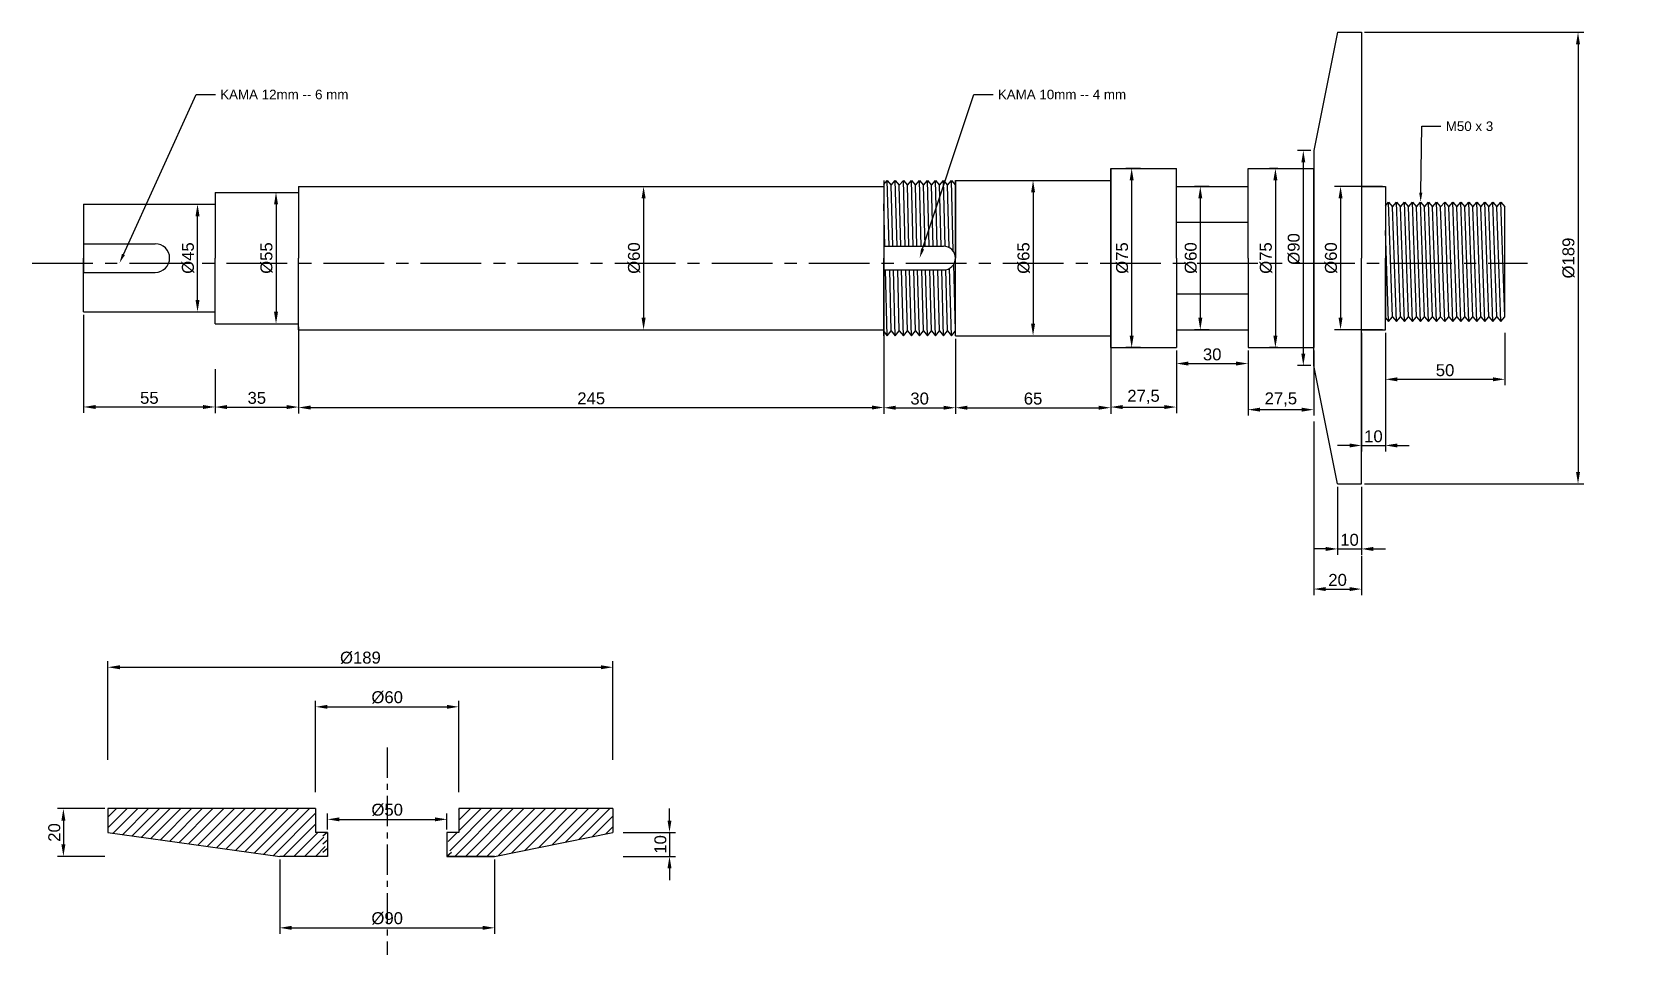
# Model space of a CAD drawing. Header units: millimetres. Extents: x 14235 to 14911, y 1452 to 1838.
import ezdxf
from ezdxf import colors
from ezdxf.entities.mleader import LeaderData, LeaderLine
from ezdxf.math import Vec2, Vec3

# ---------------------------------------------------------------- set-up
doc = ezdxf.new("R2010")
doc.units = ezdxf.units.MM
doc.linetypes.add('CENTERX2', pattern=[101.6, 63.5, -12.7, 12.7, -12.7])
doc.layers.add('merkez', color=1, linetype='CENTERX2')
doc.layers.add('ölçü', color=2, linetype='Continuous')
doc.styles.get("Standard").update_dxf_attribs({"font": 'arial.ttf'})
doc.dimstyles.new('ISO-25', dxfattribs={"dimscale": 2, "dimtxt": 2.5, "dimasz": 2.5, "dimexe": 1.25, "dimexo": 0.625, "dimtad": 1, "dimtxsty": 'Standard', "dimcen": 2.5, "dimadec": 0, "dimazin": 0, "dimtfac": 1, "dimtmove": 0, "dimatfit": 3, "dimfxl": 1, "dimarcsym": 0})

# ---------------------------------------------------------------- blocks, each defined once
blk = doc.blocks.new('*D1')
at = {"layer": 'Defpoints', "color": 0, "transparency": 16777216}
for p in [(14478.41, 1572.19), (14267.01, 1532.12), (14478.41, 1532.12)]:
    blk.add_point(p, dxfattribs=at)
at = {"layer": 'ölçü', "color": 0, "lineweight": -2, "transparency": 16777216}
for p, q in [((14267.01, 1533.37), (14267.01, 1574.69)), ((14478.41, 1533.37), (14478.41, 1574.69)), ((14272.01, 1572.19), (14473.41, 1572.19))]:
    blk.add_line(p, q, dxfattribs=at)
at = {"layer": 'ölçü', "color": 0, "transparency": 16777216}
for points in [[(14272.01, 1573.02), (14272.01, 1571.35), (14267.01, 1572.19)], [(14473.41, 1573.02), (14473.41, 1571.35), (14478.41, 1572.19)]]:
    blk.add_solid(points, dxfattribs=at)
at = {"layer": 'ölçü', "color": 0, "transparency": 16777216, "insert": (14372.71, 1576.13), "char_height": 5, "attachment_point": 5}
blk.add_mtext('%%C189', dxfattribs=at)
blk = doc.blocks.new('*D2')
at = {"layer": 'Defpoints', "color": 0, "transparency": 16777216}
for p in [(14413.91, 1555.62), (14353.91, 1518.59), (14413.91, 1518.59)]:
    blk.add_point(p, dxfattribs=at)
at = {"layer": 'ölçü', "color": 0, "lineweight": -2, "transparency": 16777216}
for p, q in [((14353.91, 1519.84), (14353.91, 1558.12)), ((14358.91, 1555.62), (14408.91, 1555.62)), ((14413.91, 1519.84), (14413.91, 1558.12))]:
    blk.add_line(p, q, dxfattribs=at)
at = {"layer": 'ölçü', "color": 0, "transparency": 16777216}
for points in [[(14358.91, 1556.45), (14358.91, 1554.79), (14353.91, 1555.62)], [(14408.91, 1556.45), (14408.91, 1554.79), (14413.91, 1555.62)]]:
    blk.add_solid(points, dxfattribs=at)
at = {"layer": 'ölçü', "color": 0, "transparency": 16777216, "insert": (14383.91, 1559.56), "char_height": 5, "attachment_point": 5}
blk.add_mtext('%%C60', dxfattribs=at)
blk = doc.blocks.new('*D4')
at = {"layer": 'Defpoints', "color": 0, "transparency": 16777216}
for p in [(14338.91, 1493.03), (14428.91, 1493.03), (14428.91, 1463.11)]:
    blk.add_point(p, dxfattribs=at)
at = {"layer": 'ölçü', "color": 0, "lineweight": -2, "transparency": 16777216}
for p, q in [((14338.91, 1491.78), (14338.91, 1460.61)), ((14428.91, 1491.78), (14428.91, 1460.61)), ((14343.91, 1463.11), (14423.91, 1463.11))]:
    blk.add_line(p, q, dxfattribs=at)
at = {"layer": 'ölçü', "color": 0, "transparency": 16777216}
for points in [[(14343.91, 1463.95), (14343.91, 1462.28), (14338.91, 1463.11)], [(14423.91, 1463.95), (14423.91, 1462.28), (14428.91, 1463.11)]]:
    blk.add_solid(points, dxfattribs=at)
at = {"layer": 'ölçü', "color": 0, "transparency": 16777216, "insert": (14383.91, 1467.06), "char_height": 5, "attachment_point": 5}
blk.add_mtext('%%C90', dxfattribs=at)
blk = doc.blocks.new('*D5')
at = {"layer": 'Defpoints', "color": 0, "transparency": 16777216}
for p in [(14284.33, 1765.96), (14304.51, 1765.96), (14284.33, 1720.96)]:
    blk.add_point(p, dxfattribs=at)
at = {"layer": 'ölçü', "color": 0, "lineweight": -2, "transparency": 16777216}
for p, q in [((14285.58, 1765.96), (14307.01, 1765.96)), ((14304.51, 1725.96), (14304.51, 1760.96)), ((14285.58, 1720.96), (14307.01, 1720.96))]:
    blk.add_line(p, q, dxfattribs=at)
at = {"layer": 'ölçü', "color": 0, "transparency": 16777216}
for points in [[(14303.67, 1760.96), (14305.34, 1760.96), (14304.51, 1765.96)], [(14303.67, 1725.96), (14305.34, 1725.96), (14304.51, 1720.96)]]:
    blk.add_solid(points, dxfattribs=at)
at = {"layer": 'ölçü', "color": 0, "transparency": 16777216, "insert": (14300.56, 1743.46), "char_height": 5, "attachment_point": 5, "rotation": 90}
blk.add_mtext('%%C45', dxfattribs=at)
blk = doc.blocks.new('*D6')
at = {"layer": 'Defpoints', "color": 0, "transparency": 16777216}
for p in [(14329.33, 1770.96), (14329.33, 1715.96), (14337.37, 1715.96)]:
    blk.add_point(p, dxfattribs=at)
at = {"layer": 'ölçü', "color": 0, "lineweight": -2, "transparency": 16777216}
for p, q in [((14330.58, 1770.96), (14339.87, 1770.96)), ((14337.37, 1765.96), (14337.37, 1720.96)), ((14330.58, 1715.96), (14339.87, 1715.96))]:
    blk.add_line(p, q, dxfattribs=at)
at = {"layer": 'ölçü', "color": 0, "transparency": 16777216}
for points in [[(14336.54, 1765.96), (14338.2, 1765.96), (14337.37, 1770.96)], [(14336.54, 1720.96), (14338.2, 1720.96), (14337.37, 1715.96)]]:
    blk.add_solid(points, dxfattribs=at)
at = {"layer": 'ölçü', "color": 0, "transparency": 16777216, "insert": (14333.43, 1743.46), "char_height": 5, "attachment_point": 5, "rotation": 90}
blk.add_mtext('%%C55', dxfattribs=at)
blk = doc.blocks.new('*D7')
at = {"layer": 'Defpoints', "color": 0, "transparency": 16777216}
for p in [(14469.33, 1773.46), (14469.33, 1713.46), (14491.26, 1713.46)]:
    blk.add_point(p, dxfattribs=at)
at = {"layer": 'ölçü', "color": 0, "lineweight": -2, "transparency": 16777216}
for p, q in [((14470.58, 1773.46), (14493.76, 1773.46)), ((14491.26, 1768.46), (14491.26, 1718.46)), ((14470.58, 1713.46), (14493.76, 1713.46))]:
    blk.add_line(p, q, dxfattribs=at)
at = {"layer": 'ölçü', "color": 0, "transparency": 16777216}
for points in [[(14490.43, 1768.46), (14492.1, 1768.46), (14491.26, 1773.46)], [(14490.43, 1718.46), (14492.1, 1718.46), (14491.26, 1713.46)]]:
    blk.add_solid(points, dxfattribs=at)
at = {"layer": 'ölçü', "color": 0, "transparency": 16777216, "insert": (14487.32, 1743.46), "char_height": 5, "attachment_point": 5, "rotation": 90}
blk.add_mtext('%%C60', dxfattribs=at)
blk = doc.blocks.new('*D8')
at = {"layer": 'Defpoints', "color": 0, "transparency": 16777216}
for p in [(14654.33, 1775.96), (14654.33, 1710.96), (14654.33, 1710.96)]:
    blk.add_point(p, dxfattribs=at)
at = {"layer": 'ölçü', "color": 0, "lineweight": -2, "transparency": 16777216}
for p, q in [((14654.33, 1770.96), (14654.33, 1715.96)), ((14655.58, 1775.96), (14656.83, 1775.96)), ((14655.58, 1710.96), (14656.83, 1710.96))]:
    blk.add_line(p, q, dxfattribs=at)
at = {"layer": 'ölçü', "color": 0, "transparency": 16777216}
for points in [[(14653.5, 1770.96), (14655.16, 1770.96), (14654.33, 1775.96)], [(14653.5, 1715.96), (14655.16, 1715.96), (14654.33, 1710.96)]]:
    blk.add_solid(points, dxfattribs=at)
at = {"layer": 'ölçü', "color": 0, "transparency": 16777216, "insert": (14650.39, 1743.46), "char_height": 5, "attachment_point": 5, "rotation": 90}
blk.add_mtext('%%C65', dxfattribs=at)
blk = doc.blocks.new('*D9')
at = {"layer": 'Defpoints', "color": 0, "transparency": 16777216}
for p in [(14700.58, 1780.96), (14695.61, 1705.96), (14700.58, 1705.96)]:
    blk.add_point(p, dxfattribs=at)
at = {"layer": 'ölçü', "color": 0, "lineweight": -2, "transparency": 16777216}
for p, q in [((14699.33, 1780.96), (14693.11, 1780.96)), ((14695.61, 1775.96), (14695.61, 1710.96)), ((14699.33, 1705.96), (14693.11, 1705.96))]:
    blk.add_line(p, q, dxfattribs=at)
at = {"layer": 'ölçü', "color": 0, "transparency": 16777216}
for points in [[(14694.78, 1775.96), (14696.45, 1775.96), (14695.61, 1780.96)], [(14694.78, 1710.96), (14696.45, 1710.96), (14695.61, 1705.96)]]:
    blk.add_solid(points, dxfattribs=at)
at = {"layer": 'ölçü', "color": 0, "transparency": 16777216, "insert": (14691.67, 1743.46), "char_height": 5, "attachment_point": 5, "rotation": 90}
blk.add_mtext('%%C75', dxfattribs=at)
blk = doc.blocks.new('*D10')
at = {"layer": 'Defpoints', "color": 0, "transparency": 16777216}
for p in [(14729.33, 1773.46), (14724.35, 1713.46), (14729.33, 1713.46)]:
    blk.add_point(p, dxfattribs=at)
at = {"layer": 'ölçü', "color": 0, "lineweight": -2, "transparency": 16777216}
for p, q in [((14728.08, 1773.46), (14721.85, 1773.46)), ((14724.35, 1768.46), (14724.35, 1718.46)), ((14728.08, 1713.46), (14721.85, 1713.46))]:
    blk.add_line(p, q, dxfattribs=at)
at = {"layer": 'ölçü', "color": 0, "transparency": 16777216}
for points in [[(14723.52, 1768.46), (14725.18, 1768.46), (14724.35, 1773.46)], [(14723.52, 1718.46), (14725.18, 1718.46), (14724.35, 1713.46)]]:
    blk.add_solid(points, dxfattribs=at)
at = {"layer": 'ölçü', "color": 0, "transparency": 16777216, "insert": (14720.41, 1743.46), "char_height": 5, "attachment_point": 5, "rotation": 90}
blk.add_mtext('%%C60', dxfattribs=at)
blk = doc.blocks.new('*D11')
at = {"layer": 'Defpoints', "color": 0, "transparency": 16777216}
for p in [(14758.08, 1780.96), (14755.79, 1705.96), (14758.08, 1705.96)]:
    blk.add_point(p, dxfattribs=at)
at = {"layer": 'ölçü', "color": 0, "lineweight": -2, "transparency": 16777216}
for p, q in [((14756.83, 1780.96), (14753.29, 1780.96)), ((14755.79, 1775.96), (14755.79, 1710.96)), ((14756.83, 1705.96), (14753.29, 1705.96))]:
    blk.add_line(p, q, dxfattribs=at)
at = {"layer": 'ölçü', "color": 0, "transparency": 16777216}
for points in [[(14754.95, 1775.96), (14756.62, 1775.96), (14755.79, 1780.96)], [(14754.95, 1710.96), (14756.62, 1710.96), (14755.79, 1705.96)]]:
    blk.add_solid(points, dxfattribs=at)
at = {"layer": 'ölçü', "color": 0, "transparency": 16777216, "insert": (14751.85, 1743.46), "char_height": 5, "attachment_point": 5, "rotation": 90}
blk.add_mtext('%%C75', dxfattribs=at)
blk = doc.blocks.new('*D12')
at = {"layer": 'Defpoints', "color": 0, "transparency": 16777216}
for p in [(14771.83, 1788.46), (14767.48, 1698.46), (14771.83, 1698.46)]:
    blk.add_point(p, dxfattribs=at)
at = {"layer": 'ölçü', "color": 0, "lineweight": -2, "transparency": 16777216}
for p, q in [((14770.58, 1788.46), (14764.98, 1788.46)), ((14767.48, 1783.46), (14767.48, 1703.46)), ((14770.58, 1698.46), (14764.98, 1698.46))]:
    blk.add_line(p, q, dxfattribs=at)
at = {"layer": 'ölçü', "color": 0, "transparency": 16777216}
for points in [[(14766.65, 1783.46), (14768.31, 1783.46), (14767.48, 1788.46)], [(14766.65, 1703.46), (14768.31, 1703.46), (14767.48, 1698.46)]]:
    blk.add_solid(points, dxfattribs=at)
at = {"layer": 'ölçü', "color": 0, "transparency": 16777216, "insert": (14763.54, 1747.27), "char_height": 5, "attachment_point": 5, "rotation": 90}
blk.add_mtext('%%C90', dxfattribs=at)
blk = doc.blocks.new('*D13')
at = {"layer": 'Defpoints', "color": 0, "transparency": 16777216}
for p in [(14791.83, 1837.96), (14791.83, 1648.96), (14882.49, 1648.96)]:
    blk.add_point(p, dxfattribs=at)
at = {"layer": 'ölçü', "color": 0, "lineweight": -2, "transparency": 16777216}
for p, q in [((14793.08, 1837.96), (14884.99, 1837.96)), ((14882.49, 1832.96), (14882.49, 1653.96)), ((14793.08, 1648.96), (14884.99, 1648.96))]:
    blk.add_line(p, q, dxfattribs=at)
at = {"layer": 'ölçü', "color": 0, "transparency": 16777216}
for points in [[(14881.66, 1832.96), (14883.32, 1832.96), (14882.49, 1837.96)], [(14881.66, 1653.96), (14883.32, 1653.96), (14882.49, 1648.96)]]:
    blk.add_solid(points, dxfattribs=at)
at = {"layer": 'ölçü', "color": 0, "transparency": 16777216, "insert": (14878.55, 1743.46), "char_height": 5, "attachment_point": 5, "rotation": 90}
blk.add_mtext('%%C189', dxfattribs=at)
blk = doc.blocks.new('*D14')
at = {"layer": 'Defpoints', "color": 0, "transparency": 16777216}
for p in [(14801.83, 1773.46), (14783.07, 1713.46), (14801.83, 1713.46)]:
    blk.add_point(p, dxfattribs=at)
at = {"layer": 'ölçü', "color": 0, "lineweight": -2, "transparency": 16777216}
for p, q in [((14800.58, 1773.46), (14780.57, 1773.46)), ((14783.07, 1768.46), (14783.07, 1718.46)), ((14800.58, 1713.46), (14780.57, 1713.46))]:
    blk.add_line(p, q, dxfattribs=at)
at = {"layer": 'ölçü', "color": 0, "transparency": 16777216}
for points in [[(14782.23, 1768.46), (14783.9, 1768.46), (14783.07, 1773.46)], [(14782.23, 1718.46), (14783.9, 1718.46), (14783.07, 1713.46)]]:
    blk.add_solid(points, dxfattribs=at)
at = {"layer": 'ölçü', "color": 0, "transparency": 16777216, "insert": (14779.12, 1743.46), "char_height": 5, "attachment_point": 5, "rotation": 90}
blk.add_mtext('%%C60', dxfattribs=at)
blk = doc.blocks.new('*D17')
at = {"layer": 'Defpoints', "color": 0, "transparency": 16777216}
for p in [(14256.83, 1720.96), (14311.83, 1698.23), (14311.83, 1681.13)]:
    blk.add_point(p, dxfattribs=at)
at = {"layer": 'ölçü', "color": 0, "lineweight": -2, "transparency": 16777216}
for p, q in [((14256.83, 1719.71), (14256.83, 1678.63)), ((14311.83, 1696.98), (14311.83, 1678.63)), ((14261.83, 1681.13), (14306.83, 1681.13))]:
    blk.add_line(p, q, dxfattribs=at)
at = {"layer": 'ölçü', "color": 0, "transparency": 16777216}
for points in [[(14261.83, 1681.96), (14261.83, 1680.29), (14256.83, 1681.13)], [(14306.83, 1681.96), (14306.83, 1680.29), (14311.83, 1681.13)]]:
    blk.add_solid(points, dxfattribs=at)
at = {"layer": 'ölçü', "color": 0, "transparency": 16777216, "insert": (14284.33, 1684.92), "char_height": 5, "attachment_point": 5}
blk.add_mtext('55', dxfattribs=at)
blk = doc.blocks.new('*D18')
at = {"layer": 'Defpoints', "color": 0, "transparency": 16777216}
for p in [(14346.83, 1715.96), (14311.83, 1695.72), (14346.83, 1681.1)]:
    blk.add_point(p, dxfattribs=at)
at = {"layer": 'ölçü', "color": 0, "lineweight": -2, "transparency": 16777216}
for p, q in [((14346.83, 1714.71), (14346.83, 1678.6)), ((14311.83, 1694.47), (14311.83, 1678.6)), ((14316.83, 1681.1), (14341.83, 1681.1))]:
    blk.add_line(p, q, dxfattribs=at)
at = {"layer": 'ölçü', "color": 0, "transparency": 16777216}
for points in [[(14316.83, 1681.94), (14316.83, 1680.27), (14311.83, 1681.1)], [(14341.83, 1681.94), (14341.83, 1680.27), (14346.83, 1681.1)]]:
    blk.add_solid(points, dxfattribs=at)
at = {"layer": 'ölçü', "color": 0, "transparency": 16777216, "insert": (14329.33, 1684.91), "char_height": 5, "attachment_point": 5}
blk.add_mtext('35', dxfattribs=at)
blk = doc.blocks.new('*D19')
at = {"layer": 'Defpoints', "color": 0, "transparency": 16777216}
for p in [(14346.83, 1713.46), (14591.83, 1713.46), (14591.83, 1680.9)]:
    blk.add_point(p, dxfattribs=at)
at = {"layer": 'ölçü', "color": 0, "lineweight": -2, "transparency": 16777216}
for p, q in [((14346.83, 1712.21), (14346.83, 1678.4)), ((14591.83, 1712.21), (14591.83, 1678.4)), ((14351.83, 1680.9), (14586.83, 1680.9))]:
    blk.add_line(p, q, dxfattribs=at)
at = {"layer": 'ölçü', "color": 0, "transparency": 16777216}
for points in [[(14351.83, 1681.73), (14351.83, 1680.06), (14346.83, 1680.9)], [(14586.83, 1681.73), (14586.83, 1680.06), (14591.83, 1680.9)]]:
    blk.add_solid(points, dxfattribs=at)
at = {"layer": 'ölçü', "color": 0, "transparency": 16777216, "insert": (14469.33, 1684.7), "char_height": 5, "attachment_point": 5}
blk.add_mtext('245', dxfattribs=at)
blk = doc.blocks.new('*D20')
at = {"layer": 'Defpoints', "color": 0, "transparency": 16777216}
for p in [(14591.83, 1710.96), (14621.83, 1710.96), (14621.83, 1680.81)]:
    blk.add_point(p, dxfattribs=at)
at = {"layer": 'ölçü', "color": 0, "lineweight": -2, "transparency": 16777216}
for p, q in [((14591.83, 1709.71), (14591.83, 1678.31)), ((14621.83, 1709.71), (14621.83, 1678.31)), ((14596.83, 1680.81), (14616.83, 1680.81))]:
    blk.add_line(p, q, dxfattribs=at)
at = {"layer": 'ölçü', "color": 0, "transparency": 16777216}
for points in [[(14596.83, 1681.65), (14596.83, 1679.98), (14591.83, 1680.81)], [(14616.83, 1681.65), (14616.83, 1679.98), (14621.83, 1680.81)]]:
    blk.add_solid(points, dxfattribs=at)
at = {"layer": 'ölçü', "color": 0, "transparency": 16777216, "insert": (14606.83, 1684.62), "char_height": 5, "attachment_point": 5}
blk.add_mtext('30', dxfattribs=at)
blk = doc.blocks.new('*D21')
at = {"layer": 'Defpoints', "color": 0, "transparency": 16777216}
for p in [(14621.83, 1710.96), (14686.83, 1710.96), (14686.83, 1680.81)]:
    blk.add_point(p, dxfattribs=at)
at = {"layer": 'ölçü', "color": 0, "lineweight": -2, "transparency": 16777216}
for p, q in [((14621.83, 1709.71), (14621.83, 1678.31)), ((14686.83, 1709.71), (14686.83, 1678.31)), ((14626.83, 1680.81), (14681.83, 1680.81))]:
    blk.add_line(p, q, dxfattribs=at)
at = {"layer": 'ölçü', "color": 0, "transparency": 16777216}
for points in [[(14626.83, 1681.65), (14626.83, 1679.98), (14621.83, 1680.81)], [(14681.83, 1681.65), (14681.83, 1679.98), (14686.83, 1680.81)]]:
    blk.add_solid(points, dxfattribs=at)
at = {"layer": 'ölçü', "color": 0, "transparency": 16777216, "insert": (14654.33, 1684.62), "char_height": 5, "attachment_point": 5}
blk.add_mtext('65', dxfattribs=at)
blk = doc.blocks.new('*D22')
at = {"layer": 'Defpoints', "color": 0, "transparency": 16777216}
for p in [(14686.83, 1705.96), (14714.33, 1705.96), (14714.33, 1681.1)]:
    blk.add_point(p, dxfattribs=at)
at = {"layer": 'ölçü', "color": 0, "lineweight": -2, "transparency": 16777216}
for p, q in [((14686.83, 1704.71), (14686.83, 1678.6)), ((14714.33, 1704.71), (14714.33, 1678.6)), ((14691.83, 1681.1), (14709.33, 1681.1))]:
    blk.add_line(p, q, dxfattribs=at)
at = {"layer": 'ölçü', "color": 0, "transparency": 16777216}
for points in [[(14691.83, 1681.93), (14691.83, 1680.26), (14686.83, 1681.1)], [(14709.33, 1681.93), (14709.33, 1680.26), (14714.33, 1681.1)]]:
    blk.add_solid(points, dxfattribs=at)
at = {"layer": 'ölçü', "color": 0, "transparency": 16777216, "insert": (14700.58, 1685.35), "char_height": 5, "attachment_point": 5}
blk.add_mtext('27,5', dxfattribs=at)
blk = doc.blocks.new('*D23')
at = {"layer": 'Defpoints', "color": 0, "transparency": 16777216}
for p in [(14714.33, 1705.96), (14744.33, 1705.96), (14744.33, 1699.3)]:
    blk.add_point(p, dxfattribs=at)
at = {"layer": 'ölçü', "color": 0, "lineweight": -2, "transparency": 16777216}
for p, q in [((14714.33, 1704.71), (14714.33, 1696.8)), ((14744.33, 1704.71), (14744.33, 1696.8)), ((14719.33, 1699.3), (14739.33, 1699.3))]:
    blk.add_line(p, q, dxfattribs=at)
at = {"layer": 'ölçü', "color": 0, "transparency": 16777216}
for points in [[(14719.33, 1700.13), (14719.33, 1698.47), (14714.33, 1699.3)], [(14739.33, 1700.13), (14739.33, 1698.47), (14744.33, 1699.3)]]:
    blk.add_solid(points, dxfattribs=at)
at = {"layer": 'ölçü', "color": 0, "transparency": 16777216, "insert": (14729.33, 1703.11), "char_height": 5, "attachment_point": 5}
blk.add_mtext('30', dxfattribs=at)
blk = doc.blocks.new('*D24')
at = {"layer": 'Defpoints', "color": 0, "transparency": 16777216}
for p in [(14744.33, 1705.96), (14771.83, 1705.96), (14771.83, 1680.01)]:
    blk.add_point(p, dxfattribs=at)
at = {"layer": 'ölçü', "color": 0, "lineweight": -2, "transparency": 16777216}
for p, q in [((14744.33, 1704.71), (14744.33, 1677.51)), ((14771.83, 1704.71), (14771.83, 1677.51)), ((14749.33, 1680.01), (14766.83, 1680.01))]:
    blk.add_line(p, q, dxfattribs=at)
at = {"layer": 'ölçü', "color": 0, "transparency": 16777216}
for points in [[(14749.33, 1680.84), (14749.33, 1679.18), (14744.33, 1680.01)], [(14766.83, 1680.84), (14766.83, 1679.18), (14771.83, 1680.01)]]:
    blk.add_solid(points, dxfattribs=at)
at = {"layer": 'ölçü', "color": 0, "transparency": 16777216, "insert": (14758.08, 1684.26), "char_height": 5, "attachment_point": 5}
blk.add_mtext('27,5', dxfattribs=at)
blk = doc.blocks.new('*D25')
at = {"layer": 'Defpoints', "color": 0, "transparency": 16777216}
for p in [(14771.83, 1676.26), (14791.83, 1620.09), (14791.83, 1604.91)]:
    blk.add_point(p, dxfattribs=at)
at = {"layer": 'ölçü', "color": 0, "lineweight": -2, "transparency": 16777216}
for p, q in [((14771.83, 1675.01), (14771.83, 1602.41)), ((14791.83, 1618.84), (14791.83, 1602.41)), ((14776.83, 1604.91), (14786.83, 1604.91))]:
    blk.add_line(p, q, dxfattribs=at)
at = {"layer": 'ölçü', "color": 0, "transparency": 16777216}
for points in [[(14776.83, 1605.75), (14776.83, 1604.08), (14771.83, 1604.91)], [(14786.83, 1605.75), (14786.83, 1604.08), (14791.83, 1604.91)]]:
    blk.add_solid(points, dxfattribs=at)
at = {"layer": 'ölçü', "color": 0, "transparency": 16777216, "insert": (14781.83, 1608.72), "char_height": 5, "attachment_point": 5}
blk.add_mtext('20', dxfattribs=at)
blk = doc.blocks.new('*D26')
at = {"layer": 'Defpoints', "color": 0, "transparency": 16777216}
for p in [(14781.83, 1648.96), (14791.83, 1648.96), (14791.83, 1621.71)]:
    blk.add_point(p, dxfattribs=at)
at = {"layer": 'ölçü', "color": 0, "lineweight": -2, "transparency": 16777216}
for p, q in [((14781.83, 1647.71), (14781.83, 1619.21)), ((14791.83, 1647.71), (14791.83, 1619.21)), ((14776.83, 1621.71), (14771.83, 1621.71)), ((14781.83, 1621.71), (14791.83, 1621.71)), ((14796.83, 1621.71), (14801.83, 1621.71))]:
    blk.add_line(p, q, dxfattribs=at)
at = {"layer": 'ölçü', "color": 0, "transparency": 16777216}
for points in [[(14776.83, 1622.54), (14776.83, 1620.87), (14781.83, 1621.71)], [(14796.83, 1622.54), (14796.83, 1620.87), (14791.83, 1621.71)]]:
    blk.add_solid(points, dxfattribs=at)
at = {"layer": 'ölçü', "color": 0, "transparency": 16777216, "insert": (14786.83, 1625.51), "char_height": 5, "attachment_point": 5}
blk.add_mtext('10', dxfattribs=at)
blk = doc.blocks.new('*D27')
at = {"layer": 'Defpoints', "color": 0, "transparency": 16777216}
for p in [(14791.83, 1713.46), (14801.83, 1713.46), (14801.83, 1665.02)]:
    blk.add_point(p, dxfattribs=at)
at = {"layer": 'ölçü', "color": 0, "lineweight": -2, "transparency": 16777216}
for p, q in [((14791.83, 1712.21), (14791.83, 1662.52)), ((14801.83, 1712.21), (14801.83, 1662.52)), ((14786.83, 1665.02), (14781.83, 1665.02)), ((14791.83, 1665.02), (14801.83, 1665.02)), ((14806.83, 1665.02), (14811.83, 1665.02))]:
    blk.add_line(p, q, dxfattribs=at)
at = {"layer": 'ölçü', "color": 0, "transparency": 16777216}
for points in [[(14786.83, 1665.85), (14786.83, 1664.19), (14791.83, 1665.02)], [(14806.83, 1665.85), (14806.83, 1664.19), (14801.83, 1665.02)]]:
    blk.add_solid(points, dxfattribs=at)
at = {"layer": 'ölçü', "color": 0, "transparency": 16777216, "insert": (14796.83, 1668.82), "char_height": 5, "attachment_point": 5}
blk.add_mtext('10', dxfattribs=at)
blk = doc.blocks.new('*D28')
at = {"layer": 'Defpoints', "color": 0, "transparency": 16777216}
for p in [(14801.83, 1713.46), (14851.83, 1713.46), (14851.83, 1692.71)]:
    blk.add_point(p, dxfattribs=at)
at = {"layer": 'ölçü', "color": 0, "lineweight": -2, "transparency": 16777216}
for p, q in [((14801.83, 1712.21), (14801.83, 1690.21)), ((14851.83, 1712.21), (14851.83, 1690.21)), ((14806.83, 1692.71), (14846.83, 1692.71))]:
    blk.add_line(p, q, dxfattribs=at)
at = {"layer": 'ölçü', "color": 0, "transparency": 16777216}
for points in [[(14806.83, 1693.54), (14806.83, 1691.87), (14801.83, 1692.71)], [(14846.83, 1693.54), (14846.83, 1691.87), (14851.83, 1692.71)]]:
    blk.add_solid(points, dxfattribs=at)
at = {"layer": 'ölçü', "color": 0, "transparency": 16777216, "insert": (14826.83, 1696.51), "char_height": 5, "attachment_point": 5}
blk.add_mtext('50', dxfattribs=at)
blk = doc.blocks.new('*D31')
at = {"layer": 'Defpoints', "color": 0, "transparency": 16777216}
for p in [(14408.91, 1508.53), (14358.91, 1503.03), (14408.91, 1503.03)]:
    blk.add_point(p, dxfattribs=at)
at = {"layer": 'ölçü', "color": 0, "lineweight": -2, "transparency": 16777216}
for p, q in [((14358.91, 1504.28), (14358.91, 1511.03)), ((14363.91, 1508.53), (14403.91, 1508.53)), ((14408.91, 1504.28), (14408.91, 1511.03))]:
    blk.add_line(p, q, dxfattribs=at)
at = {"layer": 'ölçü', "color": 0, "transparency": 16777216}
for points in [[(14363.91, 1509.36), (14363.91, 1507.69), (14358.91, 1508.53)], [(14403.91, 1509.36), (14403.91, 1507.69), (14408.91, 1508.53)]]:
    blk.add_solid(points, dxfattribs=at)
at = {"layer": 'ölçü', "color": 0, "transparency": 16777216, "insert": (14383.91, 1512.47), "char_height": 5, "attachment_point": 5}
blk.add_mtext('%%C50', dxfattribs=at)
blk = doc.blocks.new('*D55')
at = {"layer": 'Defpoints', "color": 0, "transparency": 16777216}
for p in [(14481.5, 1503.03), (14481.5, 1493.03), (14502.11, 1493.03)]:
    blk.add_point(p, dxfattribs=at)
at = {"layer": 'ölçü', "color": 0, "lineweight": -2, "transparency": 16777216}
for p, q in [((14502.11, 1508.03), (14502.11, 1513.03)), ((14482.75, 1503.03), (14504.61, 1503.03)), ((14502.11, 1503.03), (14502.11, 1493.03)), ((14482.75, 1493.03), (14504.61, 1493.03)), ((14502.11, 1488.03), (14502.11, 1483.03))]:
    blk.add_line(p, q, dxfattribs=at)
at = {"layer": 'ölçü', "color": 0, "transparency": 16777216}
for points in [[(14501.28, 1508.03), (14502.94, 1508.03), (14502.11, 1503.03)], [(14501.28, 1488.03), (14502.94, 1488.03), (14502.11, 1493.03)]]:
    blk.add_solid(points, dxfattribs=at)
at = {"layer": 'ölçü', "color": 0, "transparency": 16777216, "insert": (14498.31, 1498.03), "char_height": 5, "attachment_point": 5, "rotation": 90}
blk.add_mtext('10', dxfattribs=at)
blk = doc.blocks.new('*D56')
at = {"layer": 'Defpoints', "color": 0, "transparency": 16777216}
for p in [(14267.01, 1513.03), (14248.35, 1493.03), (14267.01, 1493.03)]:
    blk.add_point(p, dxfattribs=at)
at = {"layer": 'ölçü', "color": 0, "lineweight": -2, "transparency": 16777216}
for p, q in [((14265.76, 1513.03), (14245.85, 1513.03)), ((14248.35, 1508.03), (14248.35, 1498.03)), ((14265.76, 1493.03), (14245.85, 1493.03))]:
    blk.add_line(p, q, dxfattribs=at)
at = {"layer": 'ölçü', "color": 0, "transparency": 16777216}
for points in [[(14247.52, 1508.03), (14249.18, 1508.03), (14248.35, 1513.03)], [(14247.52, 1498.03), (14249.18, 1498.03), (14248.35, 1493.03)]]:
    blk.add_solid(points, dxfattribs=at)
at = {"layer": 'ölçü', "color": 0, "transparency": 16777216, "insert": (14244.55, 1503.03), "char_height": 5, "attachment_point": 5, "rotation": 90}
blk.add_mtext('20', dxfattribs=at)

msp = doc.modelspace()

# ---------------------------------------------------------------- hatches: boundary and pattern name
h = msp.add_hatch()
h.set_pattern_fill('ANSI31', color=256)
h.set_pattern_definition([(45, (-25.6452, 45.1168), (-2.245064, 2.245064), [])])
h.paths.add_polyline_path([(14358.908, 1493.034), (14356.908, 1494.712), (14358.908, 1496.391), (14356.908, 1498.069), (14358.908, 1499.747), (14356.908, 1501.425), (14358.826, 1503.034), (14353.908, 1503.034), (14353.908, 1513.034), (14267.006, 1513.034), (14267.006, 1503.034), (14338.908, 1493.034)])
h.paths.add_polyline_path([(14408.908, 1496.391), (14410.908, 1494.712), (14408.908, 1493.034), (14428.908, 1493.034), (14478.408, 1503.034), (14478.408, 1513.034), (14413.908, 1513.034), (14413.908, 1503.034), (14408.908, 1503.034), (14408.908, 1499.747), (14410.908, 1498.069)])

# ---------------------------------------------------------------- linework, layer by layer
for p, q in [((14781.831, 1837.962), (14771.831, 1788.462)), ((14781.831, 1837.962), (14791.831, 1837.962)), ((14791.831, 1837.962), (14791.831, 1743.462)), ((14771.831, 1788.462), (14771.831, 1743.462)), ((14686.831, 1780.962), (14714.331, 1780.962)), ((14686.831, 1780.962), (14686.831, 1743.462)), ((14686.831, 1743.462), (14686.831, 1780.962)), ((14714.331, 1743.462), (14714.331, 1780.962)), ((14744.331, 1780.962), (14771.831, 1780.962)), ((14744.331, 1743.462), (14744.331, 1780.962)), ((14771.831, 1743.462), (14771.831, 1780.962)), ((14311.831, 1770.962), (14346.831, 1770.962)), ((14311.831, 1770.962), (14311.831, 1743.462)), ((14346.831, 1773.462), (14591.831, 1773.462)), ((14346.831, 1773.462), (14346.831, 1743.462)), ((14591.831, 1775.962), (14591.831, 1710.962)), ((14591.831, 1774.209), (14593.302, 1775.962)), ((14591.831, 1775.123), (14591.831, 1743.462)), ((14593.302, 1775.962), (14594.98, 1773.962)), ((14594.034, 1748.462), (14593.302, 1775.962)), ((14594.98, 1773.962), (14596.658, 1775.962)), ((14595.659, 1748.462), (14594.98, 1773.962)), ((14596.658, 1775.962), (14598.336, 1773.962)), ((14597.391, 1748.462), (14596.658, 1775.962)), ((14598.336, 1773.962), (14600.015, 1775.962)), ((14599.016, 1748.462), (14598.336, 1773.962)), ((14600.015, 1775.962), (14601.693, 1773.962)), ((14600.747, 1748.462), (14600.015, 1775.962)), ((14601.693, 1773.962), (14603.371, 1775.962)), ((14602.372, 1748.462), (14601.693, 1773.962)), ((14603.371, 1775.962), (14605.049, 1773.962)), ((14604.103, 1748.462), (14603.371, 1775.962)), ((14605.049, 1773.962), (14606.727, 1775.962)), ((14605.728, 1748.462), (14605.049, 1773.962)), ((14606.727, 1775.962), (14608.406, 1773.962)), ((14607.46, 1748.462), (14606.727, 1775.962)), ((14608.406, 1773.962), (14610.084, 1775.962)), ((14609.085, 1748.462), (14608.406, 1773.962)), ((14610.084, 1775.962), (14611.762, 1773.962)), ((14610.816, 1748.462), (14610.084, 1775.962)), ((14611.762, 1773.962), (14613.44, 1775.962)), ((14612.441, 1748.462), (14611.762, 1773.962)), ((14613.44, 1775.962), (14615.118, 1773.962)), ((14614.173, 1748.462), (14613.44, 1775.962)), ((14615.118, 1773.962), (14616.797, 1775.962)), ((14615.798, 1748.462), (14615.118, 1773.962)), ((14616.797, 1775.962), (14618.475, 1773.962)), ((14617.53, 1748.413), (14616.797, 1775.962)), ((14618.475, 1773.962), (14620.153, 1775.962)), ((14619.169, 1747.881), (14618.475, 1773.962)), ((14620.153, 1775.962), (14621.831, 1773.962)), ((14620.943, 1746.307), (14620.153, 1775.962)), ((14621.831, 1775.962), (14621.831, 1743.462)), ((14621.831, 1775.962), (14686.831, 1775.962)), ((14621.831, 1710.962), (14621.831, 1775.962)), ((14714.331, 1773.462), (14744.331, 1773.462)), ((14714.331, 1773.462), (14744.331, 1773.462)), ((14791.831, 1773.462), (14801.831, 1773.462)), ((14801.831, 1773.462), (14801.831, 1743.462)), ((14256.831, 1765.962), (14311.831, 1765.962)), ((14256.831, 1765.962), (14256.831, 1743.462)), ((14592.303, 1748.462), (14591.831, 1766.169)), ((14801.831, 1767.464), (14801.948, 1767.262)), ((14801.831, 1765.286), (14803.163, 1766.874)), ((14801.831, 1765.286), (14801.831, 1718.462)), ((14803.163, 1766.874), (14804.842, 1764.874)), ((14804.842, 1718.874), (14803.163, 1766.874)), ((14804.842, 1764.874), (14806.52, 1766.874)), ((14806.52, 1716.874), (14804.842, 1764.874)), ((14806.52, 1766.874), (14808.198, 1764.874)), ((14808.198, 1718.874), (14806.52, 1766.874)), ((14808.198, 1764.874), (14809.876, 1766.874)), ((14809.876, 1716.874), (14808.198, 1764.874)), ((14809.876, 1766.874), (14811.554, 1764.874)), ((14811.554, 1718.874), (14809.876, 1766.874)), ((14811.554, 1764.874), (14813.233, 1766.874)), ((14813.233, 1716.874), (14811.554, 1764.874)), ((14813.233, 1766.874), (14814.911, 1764.874)), ((14814.911, 1718.874), (14813.233, 1766.874)), ((14814.911, 1764.874), (14816.589, 1766.874)), ((14816.589, 1716.874), (14814.911, 1764.874)), ((14816.589, 1766.874), (14818.267, 1764.874)), ((14818.267, 1718.874), (14816.589, 1766.874)), ((14818.267, 1764.874), (14819.945, 1766.874)), ((14819.945, 1716.874), (14818.267, 1764.874)), ((14819.945, 1766.874), (14821.624, 1764.874)), ((14821.624, 1718.874), (14819.945, 1766.874)), ((14821.624, 1764.874), (14823.302, 1766.874)), ((14823.302, 1716.874), (14821.624, 1764.874)), ((14823.302, 1766.874), (14824.98, 1764.874)), ((14824.98, 1718.874), (14823.302, 1766.874)), ((14824.98, 1764.874), (14826.658, 1766.874)), ((14826.658, 1716.874), (14824.98, 1764.874)), ((14826.658, 1766.874), (14828.336, 1764.874)), ((14828.336, 1718.874), (14826.658, 1766.874)), ((14828.336, 1764.874), (14830.015, 1766.874)), ((14830.015, 1716.874), (14828.336, 1764.874)), ((14830.015, 1766.874), (14831.693, 1764.874)), ((14831.693, 1718.874), (14830.015, 1766.874)), ((14831.693, 1764.874), (14833.371, 1766.874)), ((14833.371, 1716.874), (14831.693, 1764.874)), ((14833.371, 1766.874), (14835.049, 1764.874)), ((14835.049, 1718.874), (14833.371, 1766.874)), ((14835.049, 1764.874), (14836.727, 1766.874)), ((14836.727, 1716.874), (14835.049, 1764.874)), ((14836.727, 1766.874), (14838.406, 1764.874)), ((14838.406, 1718.874), (14836.727, 1766.874)), ((14838.406, 1764.874), (14840.084, 1766.874)), ((14840.084, 1716.874), (14838.406, 1764.874)), ((14840.084, 1766.874), (14841.762, 1764.874)), ((14841.762, 1718.874), (14840.084, 1766.874)), ((14841.762, 1764.874), (14843.44, 1766.874)), ((14843.44, 1716.874), (14841.762, 1764.874)), ((14843.44, 1766.874), (14845.118, 1764.874)), ((14845.118, 1718.874), (14843.44, 1766.874)), ((14845.118, 1764.874), (14846.797, 1766.874)), ((14846.797, 1716.874), (14845.118, 1764.874)), ((14846.797, 1766.874), (14848.475, 1764.874)), ((14848.475, 1718.874), (14846.797, 1766.874)), ((14848.475, 1764.874), (14850.153, 1766.874)), ((14850.153, 1716.874), (14848.475, 1764.874)), ((14850.153, 1766.874), (14851.831, 1764.874)), ((14851.831, 1718.874), (14850.153, 1766.874)), ((14851.831, 1718.874), (14851.831, 1764.874)), ((14714.331, 1758.461), (14744.331, 1758.461)), ((14803.163, 1716.874), (14801.831, 1754.978)), ((14256.831, 1749.462), (14286.831, 1749.462)), ((14256.831, 1749.462), (14256.831, 1737.462)), ((14256.831, 1720.962), (14256.831, 1743.462)), ((14311.831, 1715.962), (14311.831, 1743.462)), ((14346.831, 1713.462), (14346.831, 1743.462)), ((14591.831, 1748.462), (14616.831, 1748.462)), ((14591.831, 1748.462), (14591.831, 1738.462)), ((14591.831, 1710.962), (14591.831, 1743.462)), ((14621.831, 1710.962), (14621.831, 1743.462)), ((14686.831, 1705.962), (14686.831, 1743.462)), ((14686.831, 1743.462), (14686.831, 1705.962)), ((14714.331, 1743.462), (14714.331, 1705.962)), ((14744.331, 1743.462), (14744.331, 1705.962)), ((14771.831, 1743.462), (14771.831, 1705.962)), ((14771.831, 1698.462), (14771.831, 1743.462)), ((14791.831, 1648.962), (14791.831, 1743.462)), ((14801.831, 1713.462), (14801.831, 1743.462)), ((14256.831, 1737.462), (14286.831, 1737.462)), ((14591.831, 1738.462), (14616.831, 1738.462)), ((14593.302, 1710.962), (14592.569, 1738.462)), ((14594.98, 1712.962), (14594.301, 1738.462)), ((14596.658, 1710.962), (14595.926, 1738.462)), ((14598.336, 1712.962), (14597.657, 1738.462)), ((14600.015, 1710.962), (14599.282, 1738.462)), ((14601.693, 1712.962), (14601.013, 1738.462)), ((14603.371, 1710.962), (14602.638, 1738.462)), ((14605.049, 1712.962), (14604.37, 1738.462)), ((14606.727, 1710.962), (14605.995, 1738.462)), ((14608.406, 1712.962), (14607.726, 1738.462)), ((14610.084, 1710.962), (14609.351, 1738.462)), ((14611.762, 1712.962), (14611.083, 1738.462)), ((14613.44, 1710.962), (14612.708, 1738.462)), ((14615.118, 1712.962), (14614.439, 1738.462)), ((14616.797, 1710.962), (14616.064, 1738.462)), ((14618.475, 1712.962), (14617.793, 1738.555)), ((14620.153, 1710.962), (14619.401, 1739.173)), ((14621.831, 1712.962), (14621.089, 1740.84)), ((14714.331, 1728.462), (14744.331, 1728.462)), ((14256.831, 1720.962), (14311.831, 1720.962)), ((14311.831, 1715.962), (14346.831, 1715.962)), ((14801.831, 1719.459), (14801.948, 1719.662)), ((14801.831, 1718.462), (14803.163, 1716.874)), ((14803.163, 1716.874), (14804.842, 1718.874)), ((14804.842, 1718.874), (14806.52, 1716.874)), ((14806.52, 1716.874), (14808.198, 1718.874)), ((14808.198, 1718.874), (14809.876, 1716.874)), ((14809.876, 1716.874), (14811.554, 1718.874)), ((14811.554, 1718.874), (14813.233, 1716.874)), ((14813.233, 1716.874), (14814.911, 1718.874)), ((14814.911, 1718.874), (14816.589, 1716.874)), ((14816.589, 1716.874), (14818.267, 1718.874)), ((14818.267, 1718.874), (14819.945, 1716.874)), ((14819.945, 1716.874), (14821.624, 1718.874)), ((14821.624, 1718.874), (14823.302, 1716.874)), ((14823.302, 1716.874), (14824.98, 1718.874)), ((14824.98, 1718.874), (14826.658, 1716.874)), ((14826.658, 1716.874), (14828.336, 1718.874)), ((14828.336, 1718.874), (14830.015, 1716.874)), ((14830.015, 1716.874), (14831.693, 1718.874)), ((14831.693, 1718.874), (14833.371, 1716.874)), ((14833.371, 1716.874), (14835.049, 1718.874)), ((14835.049, 1718.874), (14836.727, 1716.874)), ((14836.727, 1716.874), (14838.406, 1718.874)), ((14838.406, 1718.874), (14840.084, 1716.874)), ((14840.084, 1716.874), (14841.762, 1718.874)), ((14841.762, 1718.874), (14843.44, 1716.874)), ((14843.44, 1716.874), (14845.118, 1718.874)), ((14845.118, 1718.874), (14846.797, 1716.874)), ((14846.797, 1716.874), (14848.475, 1718.874)), ((14848.475, 1718.874), (14850.153, 1716.874)), ((14850.153, 1716.874), (14851.831, 1718.874)), ((14346.831, 1713.462), (14591.831, 1713.462)), ((14591.831, 1712.714), (14593.302, 1710.962)), ((14593.302, 1710.962), (14594.98, 1712.962)), ((14594.98, 1712.962), (14596.658, 1710.962)), ((14596.658, 1710.962), (14598.336, 1712.962)), ((14598.336, 1712.962), (14600.015, 1710.962)), ((14600.015, 1710.962), (14601.693, 1712.962)), ((14601.693, 1712.962), (14603.371, 1710.962)), ((14603.371, 1710.962), (14605.049, 1712.962)), ((14605.049, 1712.962), (14606.727, 1710.962)), ((14606.727, 1710.962), (14608.406, 1712.962)), ((14608.406, 1712.962), (14610.084, 1710.962)), ((14610.084, 1710.962), (14611.762, 1712.962)), ((14611.762, 1712.962), (14613.44, 1710.962)), ((14613.44, 1710.962), (14615.118, 1712.962)), ((14615.118, 1712.962), (14616.797, 1710.962)), ((14616.797, 1710.962), (14618.475, 1712.962)), ((14618.475, 1712.962), (14620.153, 1710.962)), ((14620.153, 1710.962), (14621.831, 1712.962)), ((14621.831, 1710.962), (14686.831, 1710.962)), ((14714.331, 1713.462), (14744.331, 1713.462)), ((14714.331, 1713.462), (14744.331, 1713.462)), ((14791.831, 1713.462), (14801.831, 1713.462)), ((14686.831, 1705.962), (14714.331, 1705.962)), ((14744.331, 1705.962), (14771.831, 1705.962)), ((14781.831, 1648.962), (14771.831, 1698.462)), ((14781.831, 1648.962), (14791.831, 1648.962)), ((14353.908, 1513.034), (14267.006, 1513.034)), ((14267.006, 1513.034), (14267.006, 1503.034)), ((14353.908, 1513.034), (14353.908, 1503.034)), ((14413.908, 1513.034), (14413.908, 1503.034)), ((14478.408, 1513.034), (14413.908, 1513.034)), ((14478.408, 1513.034), (14478.408, 1503.034)), ((14267.006, 1503.034), (14338.908, 1493.034)), ((14358.908, 1503.034), (14353.908, 1503.034)), ((14358.826, 1503.034), (14356.908, 1501.425)), ((14358.908, 1499.747), (14356.908, 1498.069)), ((14358.908, 1503.034), (14358.908, 1493.034)), ((14413.908, 1503.034), (14408.908, 1503.034)), ((14408.908, 1503.034), (14408.908, 1493.034)), ((14428.908, 1493.034), (14478.408, 1503.034)), ((14358.908, 1493.034), (14338.908, 1493.034)), ((14358.908, 1496.391), (14356.908, 1494.712)), ((14410.908, 1494.712), (14408.908, 1493.034)), ((14408.908, 1493.034), (14428.908, 1493.034)), ((14428.908, 1493.034), (14408.908, 1493.034))]:
    msp.add_line(p, q)
for centre, radius in [((14286.831, 1743.462), 6), ((14616.831, 1743.462), 5)]:
    msp.add_arc(centre, radius, 270, 90)
at = {"layer": 'merkez', "ltscale": 0.4}
msp.add_line((14235.317, 1741.323), (14861.282, 1741.323), dxfattribs=at)
at = {"layer": 'merkez', "ltscale": 0.2}
msp.add_line((14383.908, 1538.64), (14383.908, 1451.864), dxfattribs=at)

# ---------------------------------------------------------------- dimensions: what is measured, and where the dimension line sits
at = {"layer": 'ölçü'}
for base, p1, p2, picture, middle in [((14882.49, 1648.962), (14791.831, 1837.962), (14791.831, 1648.962), '*D13', (14882.49, 1743.462)), ((14767.479, 1698.462), (14771.831, 1788.462), (14771.831, 1698.462), '*D12', (14767.479, 1747.266)), ((14695.614, 1705.962), (14700.581, 1780.962), (14700.581, 1705.962), '*D9', (14695.614, 1743.462)), ((14755.788, 1705.962), (14758.081, 1780.962), (14758.081, 1705.962), '*D11', (14755.788, 1743.462)), ((14724.35, 1713.462), (14729.331, 1773.462), (14729.331, 1713.462), '*D10', (14724.35, 1743.462)), ((14783.067, 1713.462), (14801.831, 1773.462), (14801.831, 1713.462), '*D14', (14783.067, 1743.462))]:
    dim = msp.add_linear_dim(base=base, p1=p1, p2=p2, angle=90, text='%%C<>', dimstyle='ISO-25', dxfattribs=at)
    dim.commit()
    dim.dimension.update_dxf_attribs({"geometry": picture, "text_midpoint": middle, "dimtype": 160})
for base, p1, p2, text, picture, middle in [((14337.369, 1715.962), (14329.331, 1770.962), (14329.331, 1715.962), '%%C<>', '*D6', (14333.426, 1743.462)), ((14491.263, 1713.462), (14469.331, 1773.462), (14469.331, 1713.462), '%%C<>', '*D7', (14487.321, 1743.462)), ((14654.331, 1710.962), (14654.331, 1775.962), (14654.331, 1710.962), '%%C<>', '*D8', (14650.388, 1743.462)), ((14304.506, 1765.962), (14284.331, 1720.962), (14284.331, 1765.962), '%%C45', '*D5', (14300.563, 1743.462))]:
    dim = msp.add_linear_dim(base=base, p1=p1, p2=p2, angle=90, text=text, dimstyle='ISO-25', dxfattribs=at)
    dim.commit()
    dim.dimension.update_dxf_attribs({"geometry": picture, "text_midpoint": middle})
for base, p1, p2, picture, middle in [((14311.831, 1681.125), (14256.831, 1720.962), (14311.831, 1698.231), '*D17', (14284.331, 1684.918)), ((14346.831, 1681.103), (14311.831, 1695.72), (14346.831, 1715.962), '*D18', (14329.331, 1684.908)), ((14591.831, 1680.895), (14346.831, 1713.462), (14591.831, 1713.462), '*D19', (14469.331, 1684.698)), ((14621.831, 1680.813), (14591.831, 1710.962), (14621.831, 1710.962), '*D20', (14606.831, 1684.618)), ((14686.831, 1680.813), (14621.831, 1710.962), (14686.831, 1710.962), '*D21', (14654.331, 1684.616)), ((14801.831, 1665.02), (14791.831, 1713.462), (14801.831, 1713.462), '*D27', (14796.831, 1668.823)), ((14851.831, 1692.706), (14801.831, 1713.462), (14851.831, 1713.462), '*D28', (14826.831, 1696.509)), ((14714.331, 1681.096), (14686.831, 1705.962), (14714.331, 1705.962), '*D22', (14700.581, 1685.351)), ((14744.331, 1699.301), (14714.331, 1705.962), (14744.331, 1705.962), '*D23', (14729.331, 1703.105)), ((14771.831, 1680.009), (14744.331, 1705.962), (14771.831, 1705.962), '*D24', (14758.081, 1684.264)), ((14791.831, 1621.707), (14781.831, 1648.962), (14791.831, 1648.962), '*D26', (14786.831, 1625.51))]:
    dim = msp.add_linear_dim(base=base, p1=p1, p2=p2, dimstyle='ISO-25', dxfattribs=at)
    dim.commit()
    dim.dimension.update_dxf_attribs({"geometry": picture, "text_midpoint": middle})
dim = msp.add_linear_dim(base=(14791.831, 1604.914), p1=(14771.831, 1676.259), p2=(14791.831, 1620.091), dimstyle='ISO-25', dxfattribs=at)
dim.commit()
dim.dimension.update_dxf_attribs({"geometry": '*D25', "text_midpoint": (14781.831, 1604.914), "dimtype": 160})
for base, p1, p2, text, picture, middle in [((14478.408, 1572.187), (14267.006, 1532.123), (14478.408, 1532.123), '%%C189', '*D1', (14372.707, 1572.187)), ((14413.908, 1555.621), (14353.908, 1518.585), (14413.908, 1518.585), '%%C<>', '*D2', (14383.908, 1555.621)), ((14428.908, 1463.114), (14338.908, 1493.034), (14428.908, 1493.034), '%%C<>', '*D4', (14383.908, 1463.114))]:
    dim = msp.add_linear_dim(base=base, p1=p1, p2=p2, text=text, dimstyle='ISO-25', dxfattribs=at)
    dim.commit()
    dim.dimension.update_dxf_attribs({"geometry": picture, "text_midpoint": middle, "dimtype": 160})
dim = msp.add_linear_dim(base=(14408.908, 1508.526), p1=(14358.908, 1503.034), p2=(14408.908, 1503.034), text='%%C<>', dimstyle='ISO-25', dxfattribs=at)
dim.commit()
dim.dimension.update_dxf_attribs({"geometry": '*D31', "text_midpoint": (14383.908, 1512.468)})
for base, p1, p2, picture, middle in [((14248.351, 1493.034), (14267.006, 1513.034), (14267.006, 1493.034), '*D56', (14244.548, 1503.034)), ((14502.111, 1493.034), (14481.499, 1503.034), (14481.499, 1493.034), '*D55', (14498.309, 1498.034))]:
    dim = msp.add_linear_dim(base=base, p1=p1, p2=p2, angle=90, dimstyle='ISO-25', dxfattribs=at)
    dim.commit()
    dim.dimension.update_dxf_attribs({"geometry": picture, "text_midpoint": middle})

# ---------------------------------------------------------------- leaders
ml = msp.add_multileader_mtext('Standard', dxfattribs=at)
ml.set_content('KAMA 12mm -- 6 mm', color=256)
ml.set_leader_properties()
ml.build(insert=Vec2(0, 0))
ctx = ml.context
ctx.base_point, ctx.plane_origin = Vec3(14311.985, 1811.896), Vec3(14281.228, 1743.462)
notes = []
notes.append((ctx, [(0, (1, 1, 0), (14303.985, 1811.896), (1, 0), 8, [(0, [(14271.831, 1741.323)], 0, [])])]))
ctx.mtext.insert, ctx.mtext.width, ctx.mtext.flow_direction = Vec3(14313.985, 1813.93), 83.72886, 5
ml = msp.add_multileader_mtext('Standard', dxfattribs=at)
ml.set_content('KAMA 10mm -- 4 mm', color=256)
ml.set_leader_properties()
ml.build(insert=Vec2(0, 0))
ctx = ml.context
ctx.base_point, ctx.plane_origin = Vec3(14637.588, 1811.896), Vec3(14606.831, 1743.462)
notes.append((ctx, [(0, (1, 1, 0), (14629.588, 1811.896), (1, 0), 8, [(0, [(14606.831, 1743.462)], 0, [])])]))
ctx.mtext.insert, ctx.mtext.width, ctx.mtext.flow_direction = Vec3(14639.588, 1813.93), 83.72886, 5
ml = msp.add_multileader_mtext('Standard', dxfattribs=at)
ml.set_content('M50 x 3 ', color=256)
ml.set_leader_properties()
ml.build(insert=Vec2(0, 0))
ctx = ml.context
ctx.base_point, ctx.plane_origin = Vec3(14825.11, 1798.601), Vec3(14816.589, 1766.874)
notes.append((ctx, [(0, (1, 1, 0), (14817.11, 1798.601), (1, 0), 8, [(0, [(14816.589, 1766.874)], 0, [])])]))
ctx.mtext.insert, ctx.mtext.width, ctx.mtext.flow_direction = Vec3(14827.11, 1800.637), 83.72886, 5
for ctx, leaders in notes:
    for number, flags, end, landing, length, lines in leaders:
        leader = LeaderData()
        leader.index, (leader.has_last_leader_line, leader.has_dogleg_vector, leader.attachment_direction) = number, flags
        leader.last_leader_point, leader.dogleg_vector, leader.dogleg_length = Vec3(end), Vec3(landing), length
        for number, points, colour, breaks in lines:
            line = LeaderLine()
            line.index, line.vertices, line.color, line.breaks = number, Vec3.list(points), colors.encode_raw_color(colour), breaks
            leader.lines.append(line)
        ctx.leaders.append(leader)

doc.saveas('drawing.dxf')
